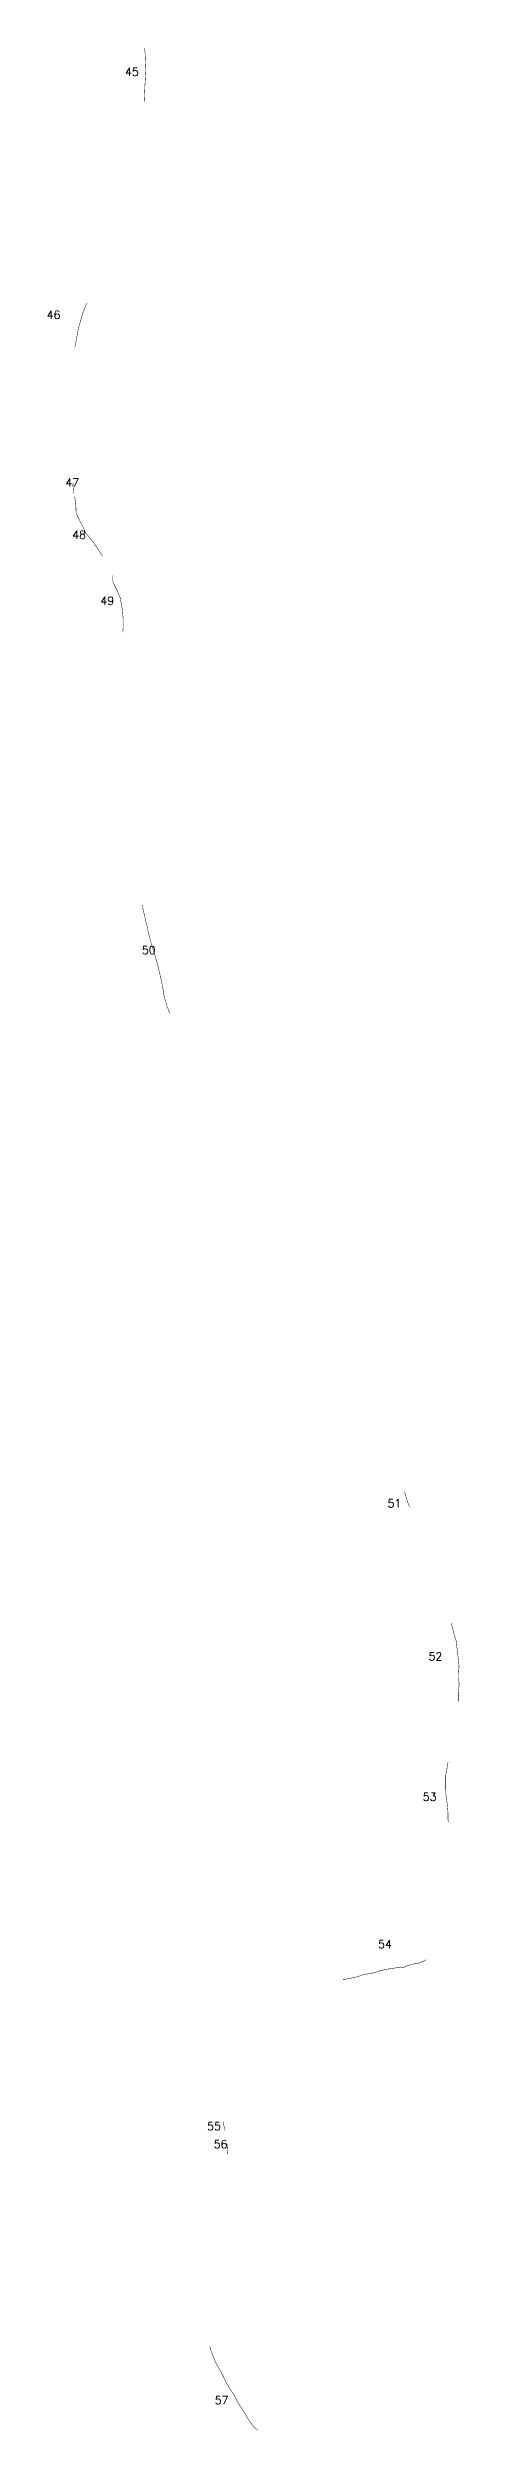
# Model space of a CAD drawing. Header units: metres. Extents: x 254129 to 299963, y 1973748 to 2228052.
# Drawn here: x 259439 to 262013, y 2165078 to 2179966 of the extents above; entities that cross this region are included whole.
import ezdxf

# ---------------------------------------------------------------- set-up
doc = ezdxf.new("R2010")
doc.units = ezdxf.units.M
doc.header["$MEASUREMENT"] = 0
doc.layers.add('ARTIFICIALLY PROTECTED', color=4, linetype='Continuous')
doc.styles.get("Standard").update_dxf_attribs({"font": 'simplex.shx'})

msp = doc.modelspace()

# ---------------------------------------------------------------- linework, layer by layer
at = {"layer": 'ARTIFICIALLY PROTECTED', "const_width": 3, "flags": 128}
for points in [[(260044, 2179964), (260048, 2179937), (260053, 2179823), (260047, 2179725), (260043, 2179636), (260042, 2179623)], [(259685, 2178368), (259678, 2178355), (259659, 2178309), (259633, 2178217), (259617, 2178134), (259609, 2178094)], [(259597, 2177245), (259598, 2177219), (259602, 2177183)], [(259606, 2177162), (259610, 2177147), (259613, 2177128), (259616, 2177094), (259617, 2177058), (259622, 2177045), (259628, 2177035), (259644, 2177001), (259672, 2176945), (259677, 2176932), (259688, 2176920), (259709, 2176896), (259742, 2176849), (259779, 2176794), (259783, 2176789)], [(261670, 2170941), (261689, 2170878), (261701, 2170849)], [(261963, 2170123), (261966, 2170107), (261971, 2170089), (261973, 2170079), (261978, 2170059), (261984, 2170034), (261993, 2170010), (262011, 2169851), (262009, 2169834), (262008, 2169817), (262007, 2169796), (262007, 2169776), (262010, 2169753), (262011, 2169737), (262010, 2169724), (262009, 2169710), (262007, 2169694), (262006, 2169681), (262006, 2169660), (262006, 2169635), (262006, 2169633)], [(261942, 2169251), (261941, 2169248), (261938, 2169227), (261927, 2169169), (261927, 2169106), (261928, 2169055), (261936, 2168998), (261940, 2168958), (261942, 2168926), (261942, 2168890), (261944, 2168879)], [(261804, 2168018), (261793, 2168011), (261781, 2168007), (261778, 2168005), (261775, 2168003), (261768, 2168000), (261763, 2167998), (261755, 2167996), (261741, 2167994), (261728, 2167992), (261714, 2167990), (261692, 2167982), (261666, 2167972), (261660, 2167970), (261660, 2167969), (261659, 2167968), (261658, 2167968), (261656, 2167969), (261648, 2167973), (261622, 2167968), (261598, 2167965), (261568, 2167960), (261545, 2167956), (261531, 2167953), (261519, 2167950), (261496, 2167942), (261481, 2167938), (261461, 2167933), (261444, 2167930), (261426, 2167928), (261414, 2167926), (261405, 2167922), (261383, 2167915), (261372, 2167912), (261355, 2167907), (261335, 2167903), (261314, 2167899), (261290, 2167894), (261285, 2167893)], [(260536, 2167007), (260547, 2166952)], [(260559, 2166871), (260561, 2166860), (260565, 2166803)], [(260452, 2165604), (260460, 2165577), (260471, 2165547), (260487, 2165506), (260504, 2165474), (260526, 2165436), (260552, 2165383), (260577, 2165337), (260598, 2165310), (260615, 2165278), (260633, 2165244), (260671, 2165185), (260687, 2165157), (260712, 2165121), (260732, 2165094), (260755, 2165079)]]:
    msp.add_lwpolyline(points, dxfattribs=at)
at = {"layer": 'ARTIFICIALLY PROTECTED', "flags": 128}
for points in [[(259846, 2176668, 3, 3, 0), (259846, 2176630, 3, 3, 0), (259855, 2176610, 3, 3, 0), (259873, 2176574, 3, 3, 0), (259887, 2176543, 3, 3, 0), (259893, 2176526, 3, 3, 0), (259904, 2176464, 3, 3, 0), (259906, 2176456, 3, 3, 0), (259911, 2176399, 3, 3, 0), (259911, 2176342, 3, 3, 0), (259909, 2176313, 0, 0, 0)], [(260033, 2174608, 3, 3, 0), (260035, 2174585, 3, 3, 0), (260036, 2174579, 3, 3, 0), (260038, 2174572, 3, 3, 0), (260039, 2174565, 3, 3, 0), (260045, 2174544, 3, 3, 0), (260051, 2174514, 3, 3, 0), (260059, 2174482, 3, 3, 0), (260062, 2174468, 3, 3, 0), (260068, 2174438, 3, 3, 0), (260075, 2174413, 3, 3, 0), (260082, 2174381, 3, 3, 0), (260088, 2174364, 3, 3, 0), (260091, 2174353, 3, 3, 0), (260104, 2174314, 3, 3, 0), (260115, 2174273, 3, 3, 0), (260120, 2174261, 3, 3, 0), (260130, 2174221, 3, 3, 0), (260145, 2174157, 3, 3, 0), (260157, 2174102, 3, 3, 0), (260163, 2174066, 3, 3, 0), (260165, 2174049, 3, 3, 0), (260169, 2174034, 3, 3, 0), (260172, 2174021, 3, 3, 0), (260177, 2174007, 3, 3, 0), (260181, 2173995, 3, 3, 0), (260183, 2173989, 3, 3, 0), (260185, 2173974, 3, 3, 0), (260191, 2173962, 3, 3, 0), (260202, 2173933, 0, 0, 0)]]:
    msp.add_lwpolyline(points, format="xyseb", dxfattribs=at)

# ---------------------------------------------------------------- texts
at = {"char_height": 50, "attachment_point": 1}
for s, width, heights, insert in [('45', 84.37, [0], (259923, 2179839)), ('46', 84.37, [0], (259433, 2178321)), ('47', 84.37, [0], (259550, 2177273)), ('48', 84.37, [0], (259593, 2176947)), ('49', 84.37, [0], (259769, 2176534)), ('50', 84.37, [0], (260028, 2174352)), ('51', 84.37, [0], (261564, 2170895)), ('52', 84.37, [0], (261820, 2169939)), ('53', 50, [67], (261784, 2169061)), ('54', 84.37, [0], (261505, 2168140)), ('55', 84.37, [0], (260436, 2167003)), ('56', 84.37, [0], (260477, 2166891)), ('57', 84.37, [0], (260483, 2165291))]:
    msp.add_mtext_dynamic_manual_height_columns(s, width=width, gutter_width=1, heights=heights, dxfattribs=dict(at, insert=insert))

doc.saveas('drawing.dxf')
